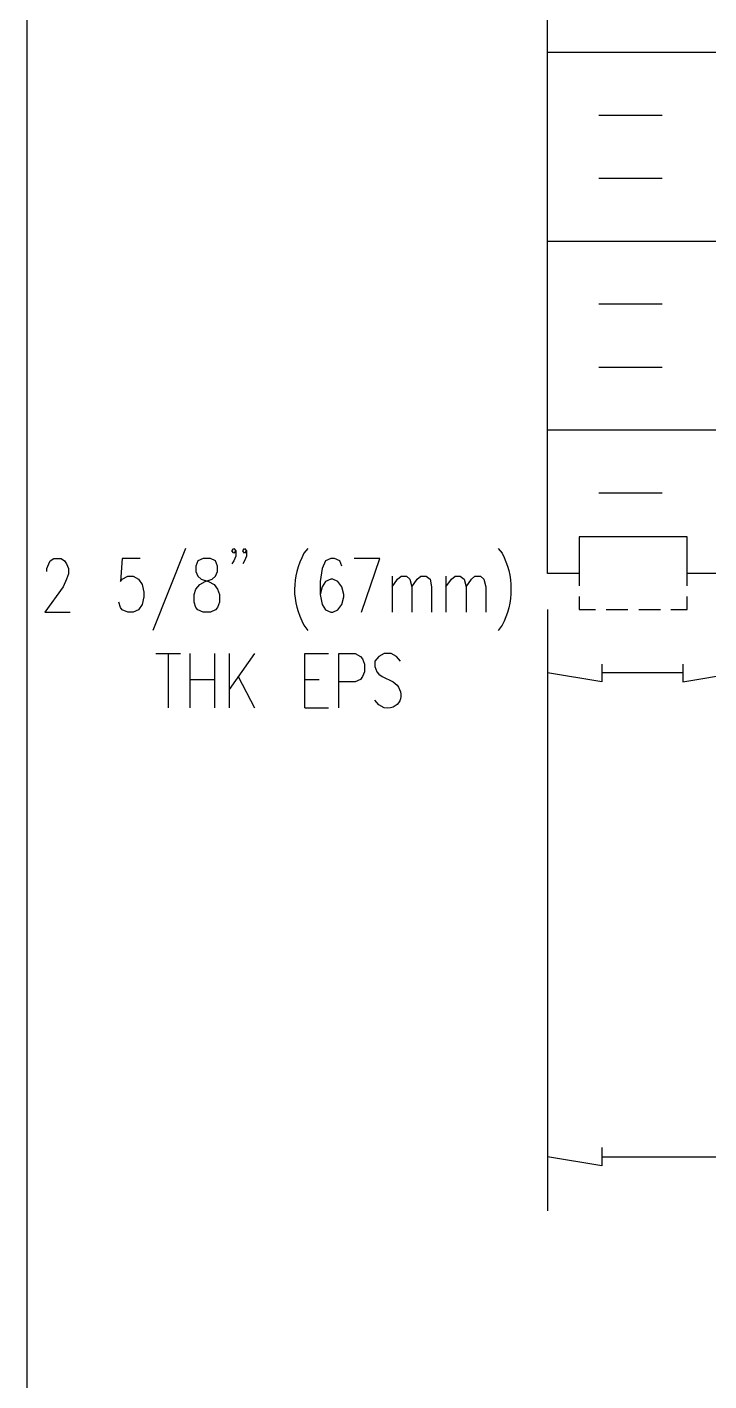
# Model space of a CAD drawing. Header units: millimetres. Extents: x 14 to 201, y 16 to 268.
# Drawn here: x 13.8 to 43.9, y 72.8 to 132.5 of the extents above; entities that cross this region are included whole.
import ezdxf

# ---------------------------------------------------------------- set-up
doc = ezdxf.new("R2010")
doc.units = ezdxf.units.MM
doc.layers.get('0').update_dxf_attribs({"linetype": 'CONTINUOUS'})

msp = doc.modelspace()

# ---------------------------------------------------------------- linework, layer by layer
at = {"color": 0}
for p, q in [((13.8424, 55.4136), (13.8424, 264.541)), ((36.8088, 108.416), (36.8088, 165.586)), ((42.9687, 110.024), (38.2062, 110.024)), ((38.2062, 110.024), (38.2062, 108.416)), ((42.9687, 108.416), (42.9687, 110.024)), ((20.8277, 109.517), (19.389, 105.897)), ((22.881, 109.411), (22.9664, 109.517)), ((22.9664, 109.305), (22.881, 109.411)), ((22.9664, 109.517), (23.0504, 109.411)), ((23.0504, 109.411), (22.9664, 109.305)), ((23.0504, 109.411), (23.0504, 109.178)), ((23.3674, 109.411), (23.4322, 109.517)), ((23.4322, 109.305), (23.3674, 109.411)), ((23.4322, 109.517), (23.5162, 109.411)), ((23.5162, 109.411), (23.4322, 109.305)), ((23.5162, 109.411), (23.5162, 109.178)), ((26.2254, 109.517), (26.056, 109.305)), ((34.6287, 109.517), (34.7982, 109.305)), ((14.7106, 108.628), (14.796, 108.839)), ((14.796, 108.839), (14.8594, 108.966)), ((14.8594, 108.966), (15.0289, 109.072)), ((15.0289, 109.072), (15.3458, 109.072)), ((15.3458, 109.072), (15.4947, 108.966)), ((15.4947, 108.966), (15.5787, 108.839)), ((15.5787, 108.839), (15.6628, 108.628)), ((18.0344, 109.072), (17.971, 108.056)), ((18.8378, 109.072), (18.0344, 109.072)), ((21.3789, 108.966), (21.2935, 108.733)), ((21.2935, 108.733), (21.2935, 108.5)), ((21.6118, 109.072), (21.3789, 108.966)), ((21.9287, 109.072), (21.6118, 109.072)), ((22.1616, 108.966), (21.9287, 109.072)), ((22.2457, 108.733), (22.1616, 108.966)), ((22.2457, 108.5), (22.2457, 108.733)), ((22.9664, 108.966), (22.881, 108.839)), ((23.0504, 109.178), (22.9664, 108.966)), ((23.4322, 108.966), (23.3674, 108.839)), ((23.5162, 109.178), (23.4322, 108.966)), ((27.0082, 108.966), (26.8607, 108.628)), ((27.2411, 109.072), (27.0082, 108.966)), ((27.4106, 109.072), (27.2411, 109.072)), ((27.6435, 108.966), (27.4106, 109.072)), ((27.7289, 108.733), (27.6435, 108.966)), ((29.4004, 109.072), (28.2787, 109.072)), ((28.5957, 106.702), (29.4004, 109.072)), ((14.7106, 108.5), (14.7106, 108.628)), ((15.5787, 108.162), (15.4299, 107.823)), ((15.6628, 108.395), (15.5787, 108.162)), ((15.6628, 108.628), (15.6628, 108.395)), ((17.971, 108.056), (18.0344, 108.162)), ((18.0344, 108.162), (18.2879, 108.289)), ((18.2879, 108.289), (18.5208, 108.289)), ((18.5208, 108.289), (18.7537, 108.162)), ((18.7537, 108.162), (18.9232, 107.929)), ((21.2935, 108.5), (21.3789, 108.289)), ((21.3789, 108.289), (21.5263, 108.162)), ((21.5263, 108.162), (21.8447, 108.056)), ((21.6958, 108.056), (22.0128, 108.162)), ((22.0128, 108.162), (22.1616, 108.289)), ((22.1616, 108.289), (22.2457, 108.5)), ((26.8607, 108.628), (26.7753, 108.056)), ((27.2411, 108.162), (27.0082, 108.056)), ((27.3265, 108.162), (27.2411, 108.162)), ((27.5594, 108.056), (27.3265, 108.162)), ((29.9503, 108.289), (29.9503, 106.702)), ((29.9503, 107.823), (30.1832, 108.162)), ((30.1832, 108.162), (30.3527, 108.289)), ((30.3527, 108.289), (30.5856, 108.289)), ((30.5856, 108.289), (30.7344, 108.162)), ((30.7344, 108.162), (30.8185, 107.823)), ((30.8185, 107.823), (31.0513, 108.162)), ((31.0513, 108.162), (31.2208, 108.289)), ((31.2208, 108.289), (31.4537, 108.289)), ((31.4537, 108.289), (31.6232, 108.162)), ((31.6232, 108.162), (31.6866, 107.823)), ((32.3219, 108.289), (32.3219, 106.702)), ((32.3219, 107.823), (32.5754, 108.162)), ((32.5754, 108.162), (32.7243, 108.289)), ((32.7243, 108.289), (32.9572, 108.289)), ((32.9572, 108.289), (33.1253, 108.162)), ((33.1253, 108.162), (33.2107, 107.823)), ((33.2107, 107.823), (33.4436, 108.162)), ((33.4436, 108.162), (33.5911, 108.289)), ((33.5911, 108.289), (33.846, 108.289)), ((33.846, 108.289), (33.9935, 108.162)), ((33.9935, 108.162), (34.0789, 107.823)), ((38.2062, 108.416), (36.8088, 108.416)), ((38.2062, 108.416), (38.2062, 107.866)), ((45.1485, 108.416), (42.9687, 108.416)), ((42.9687, 107.866), (42.9687, 108.416)), ((15.4299, 107.823), (14.6265, 106.702)), ((18.9232, 107.929), (18.9866, 107.59)), ((18.9866, 107.59), (18.9866, 107.378)), ((21.2094, 107.484), (21.2935, 107.717)), ((21.2935, 107.717), (21.4629, 107.929)), ((21.4629, 107.929), (21.6958, 108.056)), ((21.8447, 108.056), (22.0982, 107.929)), ((22.0982, 107.929), (22.2457, 107.717)), ((22.2457, 107.717), (22.3311, 107.484)), ((26.7753, 108.056), (26.7753, 107.484)), ((26.8607, 107.823), (26.7753, 107.484)), ((27.0082, 108.056), (26.8607, 107.823)), ((27.7289, 107.823), (27.5594, 108.056)), ((27.8129, 107.484), (27.7289, 107.823)), ((30.8185, 107.823), (30.8185, 106.702)), ((31.6866, 107.823), (31.6866, 106.702)), ((33.2107, 107.823), (33.2107, 106.702)), ((34.0789, 107.823), (34.0789, 106.702)), ((17.971, 106.912), (17.8856, 107.145)), ((18.9232, 107.041), (18.7537, 106.808)), ((18.9866, 107.378), (18.9232, 107.041)), ((21.2094, 107.145), (21.2094, 107.484)), ((21.2935, 106.912), (21.2094, 107.145)), ((22.3311, 107.145), (22.2457, 106.912)), ((22.3311, 107.484), (22.3311, 107.145)), ((26.7753, 107.484), (26.8607, 107.041)), ((26.8607, 107.041), (27.0082, 106.808)), ((27.5594, 106.808), (27.7289, 107.041)), ((27.7289, 107.041), (27.8129, 107.378)), ((27.8129, 107.378), (27.8129, 107.484)), ((38.2062, 107.4), (38.2062, 106.828)), ((42.9687, 106.828), (42.9687, 107.4)), ((14.6265, 106.702), (15.7482, 106.702)), ((18.0344, 106.808), (17.971, 106.912)), ((18.2879, 106.702), (18.0344, 106.808)), ((18.5208, 106.702), (18.2879, 106.702)), ((18.7537, 106.808), (18.5208, 106.702)), ((21.3789, 106.808), (21.2935, 106.912)), ((21.6118, 106.702), (21.3789, 106.808)), ((21.9287, 106.702), (21.6118, 106.702)), ((22.1616, 106.808), (21.9287, 106.702)), ((22.2457, 106.912), (22.1616, 106.808)), ((27.0082, 106.808), (27.2411, 106.702)), ((27.2411, 106.702), (27.3265, 106.702)), ((27.3265, 106.702), (27.5594, 106.808)), ((36.8088, 106.828), (36.8088, 101.643)), ((36.8088, 106.828), (36.8088, 80.2845)), ((38.2062, 106.828), (38.9255, 106.828)), ((39.3912, 106.828), (40.3433, 106.828)), ((40.8298, 106.828), (41.7834, 106.828)), ((42.2494, 106.828), (42.9687, 106.828)), ((26.056, 106.13), (26.2254, 105.897)), ((34.7982, 106.13), (34.6287, 105.897)), ((19.5158, 104.881), (20.6168, 104.881)), ((20.0656, 104.881), (20.0656, 102.489)), ((21.0178, 104.881), (21.0178, 102.489)), ((22.1189, 104.881), (22.1189, 102.489)), ((22.7542, 104.881), (22.7542, 102.489)), ((23.8759, 104.881), (22.7542, 103.294)), ((26.0987, 102.489), (26.0987, 104.881)), ((26.0987, 104.881), (27.1363, 104.881)), ((27.6007, 102.489), (27.6007, 104.881)), ((27.6007, 104.881), (28.3215, 104.881)), ((28.3215, 104.881), (28.5543, 104.754)), ((28.5543, 104.754), (28.6384, 104.648)), ((28.6384, 104.648), (28.7238, 104.415)), ((29.3577, 104.754), (29.1882, 104.542)), ((29.5906, 104.881), (29.3577, 104.754)), ((29.909, 104.881), (29.5906, 104.881)), ((30.1418, 104.754), (29.909, 104.881)), ((30.3113, 104.542), (30.1418, 104.754)), ((28.7238, 104.076), (28.6384, 103.866)), ((28.7238, 104.415), (28.7238, 104.076)), ((29.1882, 104.542), (29.1882, 104.309)), ((29.1882, 104.309), (29.2737, 104.076)), ((29.2737, 104.076), (29.3577, 103.97)), ((29.3577, 103.97), (29.5065, 103.866)), ((39.201, 103.633), (36.8088, 104.033)), ((39.201, 104.415), (39.201, 103.633)), ((42.7785, 104.033), (39.201, 104.033)), ((42.7785, 104.415), (42.7785, 103.633)), ((42.7785, 103.633), (45.1485, 104.033)), ((21.0178, 103.737), (22.1189, 103.737)), ((23.1565, 103.864), (23.8759, 102.489)), ((26.0987, 103.737), (26.734, 103.737)), ((28.3215, 103.633), (27.6007, 103.633)), ((28.5543, 103.737), (28.3215, 103.633)), ((28.6384, 103.866), (28.5543, 103.737)), ((29.5065, 103.866), (29.993, 103.633)), ((29.3577, 102.616), (29.1882, 102.828)), ((26.0987, 102.489), (27.1363, 102.489)), ((29.5906, 102.489), (29.3577, 102.616)), ((39.201, 83.0792), (39.201, 82.2745)), ((39.201, 82.2745), (36.8088, 82.6766)), ((39.201, 82.6766), (82.8463, 82.6766))]:
    msp.add_line(p, q, dxfattribs=at)
at = {"color": 252}
for p, q in [((36.8088, 131.423), (45.1485, 131.423)), ((39.0744, 128.63), (41.8677, 128.63)), ((39.0744, 125.858), (41.8677, 125.858)), ((36.8088, 123.083), (45.1485, 123.083)), ((39.0744, 120.311), (41.8677, 120.311)), ((39.0744, 117.518), (41.8677, 117.518)), ((36.8088, 114.745), (45.1485, 114.745)), ((39.0744, 111.971), (41.8677, 111.971))]:
    msp.add_line(p, q, dxfattribs=at)
at = {"color": 0}
for points in [[(26.056, 109.305), (25.5102, 108.233), (25.4992, 107.2), (26.056, 106.13)], [(34.7982, 109.305), (35.3191, 108.339), (35.33, 107.094), (34.7982, 106.13)], [(29.993, 103.633), (30.5428, 103.299), (30.4381, 102.357), (29.5906, 102.489)]]:
    msp.add_open_spline(points, degree=3, dxfattribs=at)

doc.saveas('drawing.dxf')
